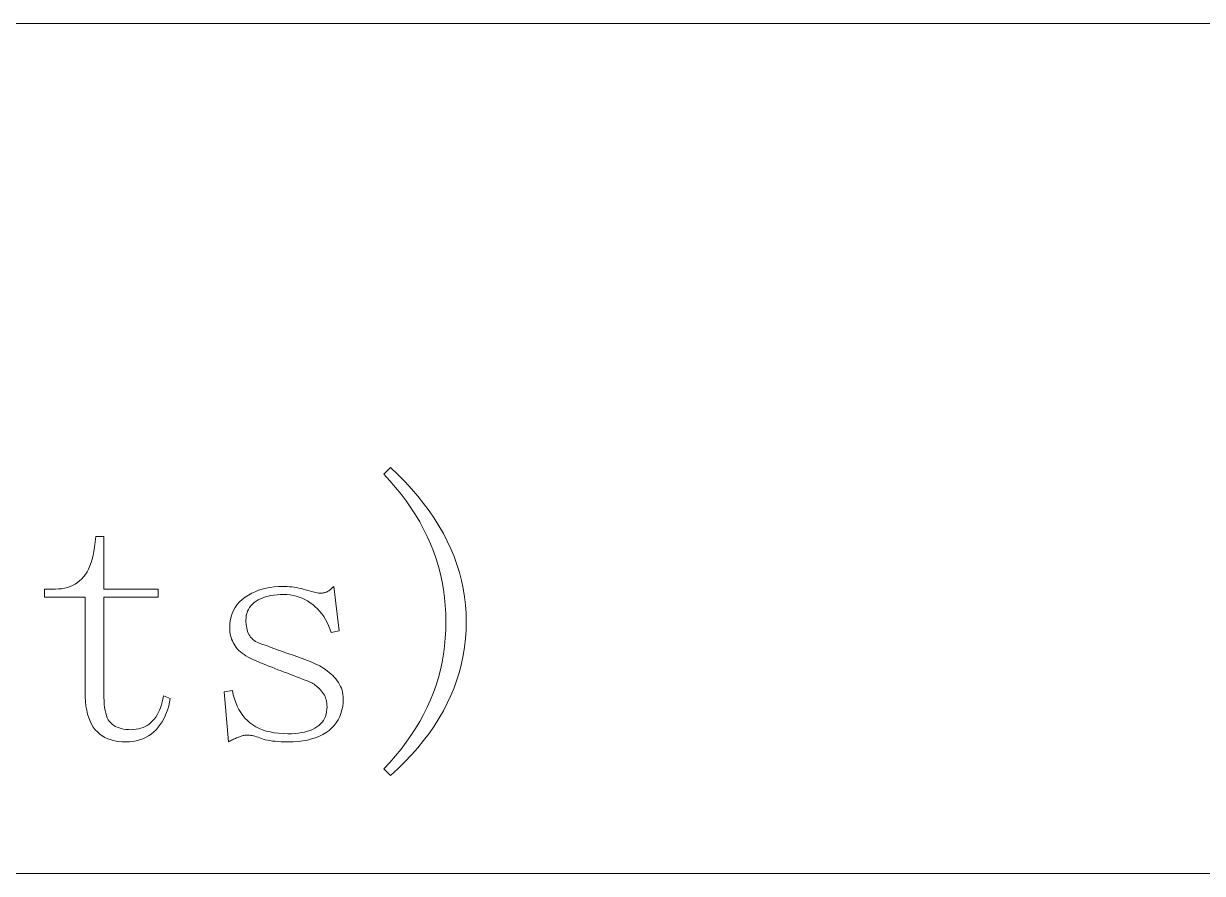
# Model space of a CAD drawing. Extents: x 1 to 297, y 1 to 210.
# Drawn here: x 110.35 to 117.82, y 45.73 to 51.12 of the extents above; entities that cross this region are included whole.
import ezdxf

# ---------------------------------------------------------------- set-up
doc = ezdxf.new("R2010")
doc.units = 0

msp = doc.modelspace()

# ---------------------------------------------------------------- linework, layer by layer
at = {"color": 7, "lineweight": 13}
for p, q in [((1.3055, 51.1191), (219.3213, 51.1191)), ((1.3055, 45.7306), (175.1082, 45.7306))]:
    msp.add_line(p, q, dxfattribs=at)
for points in [[(112.63, 48.262), (112.6729, 48.3049), (112.7197, 48.2601), (112.7641, 48.2149), (112.8061, 48.1692), (112.8456, 48.1231), (112.8829, 48.0766), (112.9176, 48.0297), (112.9501, 47.9824), (112.9801, 47.9346), (113.0077, 47.8864), (113.0329, 47.8377), (113.0556, 47.7886), (113.076, 47.7391), (113.0941, 47.6892), (113.1096, 47.6389), (113.1228, 47.5881), (113.1337, 47.5369), (113.1421, 47.4852), (113.1481, 47.4331), (113.1517, 47.3806), (113.1528, 47.3277), (113.1517, 47.2732), (113.1481, 47.2192), (113.1421, 47.1658), (113.1337, 47.1131), (113.1228, 47.0609), (113.1096, 47.0094), (113.0941, 46.9584), (113.076, 46.9081), (113.0556, 46.8583), (113.0329, 46.8091), (113.0077, 46.7606), (112.9801, 46.7126), (112.9501, 46.6653), (112.9176, 46.6185), (112.8829, 46.5724), (112.8456, 46.5268), (112.8061, 46.4818), (112.7641, 46.4375), (112.7197, 46.3937), (112.6729, 46.3506), (112.63, 46.3934), (112.6684, 46.4348), (112.7049, 46.4767), (112.7394, 46.5192), (112.7719, 46.5621), (112.8025, 46.6056), (112.8311, 46.6495), (112.8577, 46.694), (112.8823, 46.739), (112.905, 46.7845), (112.9257, 46.8306), (112.9444, 46.8772), (112.9612, 46.9245), (112.976, 46.9725), (112.9888, 47.0212), (112.9996, 47.0706), (113.0085, 47.1206), (113.0154, 47.1714), (113.0203, 47.2228), (113.0233, 47.2749), (113.0243, 47.3277), (113.0233, 47.3789), (113.0203, 47.4297), (113.0154, 47.4801), (113.0085, 47.53), (112.9996, 47.5795), (112.9888, 47.6286), (112.976, 47.6772), (112.9612, 47.7254), (112.9444, 47.7732), (112.9257, 47.8206), (112.905, 47.8674), (112.8823, 47.9137), (112.8577, 47.9593), (112.8311, 48.0043), (112.8025, 48.0488), (112.7719, 48.0926), (112.7394, 48.1359), (112.7049, 48.1785), (112.6684, 48.2206)], [(110.8557, 46.8477), (110.8561, 46.8245), (110.8574, 46.8028), (110.8596, 46.7827), (110.8626, 46.7641), (110.8664, 46.747), (110.8711, 46.7315), (110.8767, 46.7175), (110.8831, 46.7051), (110.8904, 46.6942), (110.8986, 46.6849), (110.9076, 46.6767), (110.9174, 46.6694), (110.9281, 46.663), (110.9397, 46.6574), (110.9521, 46.6527), (110.9654, 46.6489), (110.9796, 46.6459), (110.9946, 46.6437), (111.0104, 46.6424), (111.0271, 46.642), (111.0439, 46.6426), (111.0601, 46.6442), (111.0755, 46.647), (111.0902, 46.6509), (111.1043, 46.6559), (111.1177, 46.6621), (111.1303, 46.6693), (111.1423, 46.6777), (111.1537, 46.6871), (111.1643, 46.6977), (111.1742, 46.7093), (111.1835, 46.7219), (111.1921, 46.7354), (111.1999, 46.7498), (111.2071, 46.7652), (111.2137, 46.7815), (111.2195, 46.7988), (111.2246, 46.817), (111.2291, 46.8362), (111.2328, 46.8563), (111.2757, 46.8391), (111.2717, 46.8156), (111.2666, 46.7929), (111.2604, 46.771), (111.2531, 46.75), (111.2446, 46.7299), (111.2351, 46.7106), (111.2244, 46.6921), (111.2126, 46.6746), (111.1997, 46.6579), (111.1857, 46.642), (111.1707, 46.6273), (111.1547, 46.6142), (111.1378, 46.6027), (111.1199, 46.5926), (111.1011, 46.5841), (111.0813, 46.5772), (111.0606, 46.5718), (111.039, 46.5679), (111.0164, 46.5656), (110.9929, 46.5649), (110.9678, 46.5656), (110.944, 46.5679), (110.9215, 46.5718), (110.9003, 46.5772), (110.8804, 46.5841), (110.8617, 46.5926), (110.8444, 46.6027), (110.8283, 46.6142), (110.8135, 46.6273), (110.8, 46.642), (110.7878, 46.6583), (110.7769, 46.6763), (110.7672, 46.696), (110.7589, 46.7174), (110.7518, 46.7406), (110.746, 46.7654), (110.7415, 46.792), (110.7383, 46.8203), (110.7364, 46.8503), (110.7357, 46.882), (110.7357, 47.482), (110.4786, 47.482), (110.4786, 47.5334), (110.5471, 47.5334), (110.5673, 47.5341), (110.5867, 47.536), (110.6054, 47.5392), (110.6233, 47.5437), (110.6404, 47.5495), (110.6567, 47.5566), (110.6722, 47.5649), (110.687, 47.5746), (110.701, 47.5855), (110.7143, 47.5977), (110.7267, 47.6113), (110.7381, 47.6263), (110.7486, 47.6428), (110.7582, 47.6608), (110.7668, 47.6802), (110.7745, 47.7011), (110.7812, 47.7234), (110.787, 47.7472), (110.7918, 47.7724), (110.7957, 47.7991), (110.8043, 47.8677), (110.8557, 47.8677), (110.8557, 47.5334), (111.1986, 47.5334), (111.1986, 47.482), (110.8557, 47.482)], [(111.6528, 47.2849), (111.6538, 47.31), (111.6568, 47.3339), (111.6617, 47.3566), (111.6686, 47.3781), (111.6775, 47.3984), (111.6883, 47.4175), (111.7012, 47.4355), (111.7159, 47.4522), (111.7327, 47.4677), (111.7514, 47.482), (111.7715, 47.495), (111.7924, 47.5067), (111.814, 47.517), (111.8364, 47.5259), (111.8596, 47.5334), (111.8836, 47.5396), (111.9083, 47.5444), (111.9338, 47.5478), (111.9601, 47.5499), (111.9871, 47.5506), (112.0025, 47.5504), (112.0177, 47.5497), (112.0327, 47.5486), (112.0475, 47.5471), (112.0621, 47.5452), (112.0766, 47.5429), (112.0909, 47.5401), (112.1051, 47.5369), (112.119, 47.5332), (112.1329, 47.5291), (112.1461, 47.5251), (112.1586, 47.5214), (112.1701, 47.5182), (112.1809, 47.5154), (112.1907, 47.5131), (112.1997, 47.5111), (112.2079, 47.5096), (112.2151, 47.5086), (112.2216, 47.5079), (112.2271, 47.5077), (112.2322, 47.5078), (112.2371, 47.5081), (112.2418, 47.5085), (112.2463, 47.5091), (112.2507, 47.5099), (112.2549, 47.5108), (112.2589, 47.5119), (112.2628, 47.5132), (112.2665, 47.5147), (112.27, 47.5163), (112.2735, 47.5182), (112.2772, 47.5204), (112.2811, 47.523), (112.2851, 47.5259), (112.2893, 47.5291), (112.2937, 47.5327), (112.2982, 47.5367), (112.3029, 47.541), (112.3078, 47.5456), (112.3129, 47.5506), (112.3471, 47.2677), (112.2957, 47.2591), (112.2884, 47.281), (112.2801, 47.3018), (112.2709, 47.3218), (112.2607, 47.3407), (112.2496, 47.3588), (112.2376, 47.3759), (112.2246, 47.392), (112.2107, 47.4073), (112.1958, 47.4215), (112.18, 47.4349), (112.1635, 47.4471), (112.1466, 47.458), (112.1292, 47.4676), (112.1114, 47.476), (112.0932, 47.4831), (112.0746, 47.4889), (112.0555, 47.4934), (112.036, 47.4966), (112.0161, 47.4985), (111.9957, 47.4991), (111.9739, 47.4987), (111.953, 47.4974), (111.9331, 47.4953), (111.9141, 47.4923), (111.8961, 47.4884), (111.879, 47.4837), (111.8628, 47.4781), (111.8476, 47.4717), (111.8333, 47.4644), (111.82, 47.4563), (111.8078, 47.4474), (111.7969, 47.4378), (111.7872, 47.4275), (111.7789, 47.4165), (111.7718, 47.4049), (111.766, 47.3925), (111.7615, 47.3795), (111.7583, 47.3658), (111.7563, 47.3514), (111.7557, 47.3363), (111.756, 47.3229), (111.7569, 47.3101), (111.7584, 47.2978), (111.7605, 47.2862), (111.7632, 47.2752), (111.7665, 47.2648), (111.7704, 47.255), (111.7749, 47.2458), (111.78, 47.2372), (111.7857, 47.2291), (111.7922, 47.2216), (111.7996, 47.2146), (111.808, 47.2079), (111.8173, 47.2017), (111.8275, 47.1959), (111.8387, 47.1906), (111.8508, 47.1856), (111.8639, 47.1811), (111.8779, 47.1771), (111.8929, 47.1734), (111.9052, 47.1682), (111.9181, 47.163), (111.9315, 47.1576), (111.9456, 47.1522), (111.9604, 47.1466), (111.9756, 47.141), (111.9915, 47.1353), (112.008, 47.1295), (112.0252, 47.1237), (112.0429, 47.1177), (112.0607, 47.1117), (112.0783, 47.1055), (112.0957, 47.0993), (112.1128, 47.093), (112.1296, 47.0866), (112.1462, 47.0802), (112.1626, 47.0736), (112.1786, 47.067), (112.1944, 47.0602), (112.21, 47.0534), (112.2235, 47.0464), (112.2366, 47.0389), (112.2492, 47.0309), (112.2614, 47.0226), (112.2732, 47.0138), (112.2846, 47.0046), (112.2955, 46.9949), (112.306, 46.9849), (112.3161, 46.9744), (112.3257, 46.9634), (112.3347, 46.9522), (112.3427, 46.9406), (112.3497, 46.9288), (112.3559, 46.9168), (112.3611, 46.9045), (112.3653, 46.8919), (112.3686, 46.8791), (112.371, 46.8661), (112.3724, 46.8527), (112.3728, 46.8391), (112.3719, 46.814), (112.3693, 46.7899), (112.3648, 46.767), (112.3585, 46.7452), (112.3503, 46.7245), (112.3405, 46.7049), (112.3288, 46.6864), (112.3153, 46.6691), (112.3, 46.6528), (112.2829, 46.6377), (112.264, 46.6239), (112.2436, 46.6115), (112.2215, 46.6006), (112.1978, 46.5911), (112.1725, 46.5831), (112.1455, 46.5765), (112.117, 46.5714), (112.0867, 46.5678), (112.0549, 46.5656), (112.0214, 46.5649), (111.9997, 46.5651), (111.9791, 46.5657), (111.9596, 46.5668), (111.9412, 46.5683), (111.9239, 46.5702), (111.9078, 46.5726), (111.8927, 46.5754), (111.8788, 46.5786), (111.866, 46.5822), (111.8543, 46.5863), (111.8434, 46.5904), (111.8329, 46.594), (111.8228, 46.5972), (111.8131, 46.6), (111.8039, 46.6024), (111.7951, 46.6043), (111.7868, 46.6058), (111.7789, 46.6069), (111.7713, 46.6075), (111.7643, 46.6077), (111.7591, 46.6076), (111.7538, 46.6072), (111.7485, 46.6066), (111.743, 46.6057), (111.7375, 46.6045), (111.7319, 46.6031), (111.7262, 46.6014), (111.7204, 46.5995), (111.7145, 46.5973), (111.7086, 46.5949), (111.7025, 46.5922), (111.6964, 46.5895), (111.6902, 46.5868), (111.6839, 46.5839), (111.6775, 46.5809), (111.671, 46.5779), (111.6645, 46.5748), (111.6578, 46.5715), (111.6511, 46.5682), (111.6443, 46.5649), (111.6186, 46.882), (111.67, 46.8906), (111.6757, 46.8638), (111.6827, 46.8385), (111.6908, 46.8145), (111.7002, 46.7918), (111.7107, 46.7706), (111.7225, 46.7507), (111.7354, 46.7322), (111.7495, 46.715), (111.7649, 46.6993), (111.7814, 46.6849), (111.7993, 46.6718), (111.8185, 46.6602), (111.839, 46.6499), (111.861, 46.641), (111.8843, 46.6334), (111.909, 46.6273), (111.935, 46.6225), (111.9625, 46.619), (111.9912, 46.617), (112.0214, 46.6163), (112.0449, 46.6167), (112.0672, 46.618), (112.0884, 46.6201), (112.1085, 46.6231), (112.1275, 46.627), (112.1454, 46.6317), (112.1621, 46.6373), (112.1778, 46.6437), (112.1923, 46.651), (112.2057, 46.6591), (112.2179, 46.6681), (112.2289, 46.678), (112.2385, 46.6887), (112.2469, 46.7003), (112.2539, 46.7127), (112.2597, 46.726), (112.2642, 46.7401), (112.2674, 46.7551), (112.2693, 46.771), (112.27, 46.7877), (112.2697, 46.7995), (112.2686, 46.8109), (112.2669, 46.8218), (112.2645, 46.8323), (112.2614, 46.8424), (112.2577, 46.852), (112.2532, 46.8612), (112.248, 46.87), (112.2422, 46.8784), (112.2357, 46.8863), (112.2289, 46.8938), (112.222, 46.9009), (112.2151, 46.9075), (112.2083, 46.9137), (112.2014, 46.9195), (112.1946, 46.9249), (112.1877, 46.9298), (112.1809, 46.9343), (112.174, 46.9384), (112.1671, 46.942), (112.1498, 46.9489), (112.1322, 46.9559), (112.1142, 46.963), (112.0958, 46.9701), (112.0771, 46.9774), (112.0581, 46.9847), (112.0387, 46.9921), (112.019, 46.9996), (111.999, 47.0072), (111.9786, 47.0149), (111.9583, 47.0225), (111.9385, 47.0301), (111.9192, 47.0376), (111.9004, 47.045), (111.8821, 47.0524), (111.8644, 47.0596), (111.8472, 47.0668), (111.8305, 47.0738), (111.8143, 47.0808), (111.7986, 47.0877), (111.7836, 47.0947), (111.7694, 47.1021), (111.7561, 47.1098), (111.7437, 47.1179), (111.7321, 47.1263), (111.7214, 47.135), (111.7116, 47.1441), (111.7026, 47.1535), (111.6944, 47.1633), (111.6871, 47.1734), (111.6806, 47.1838), (111.6748, 47.1943), (111.6696, 47.2051), (111.6652, 47.2159), (111.6614, 47.227), (111.6583, 47.2382), (111.6559, 47.2496), (111.6542, 47.2612), (111.6532, 47.2729)]]:
    msp.add_lwpolyline(points, close=True, dxfattribs=at)

doc.saveas('drawing.dxf')
